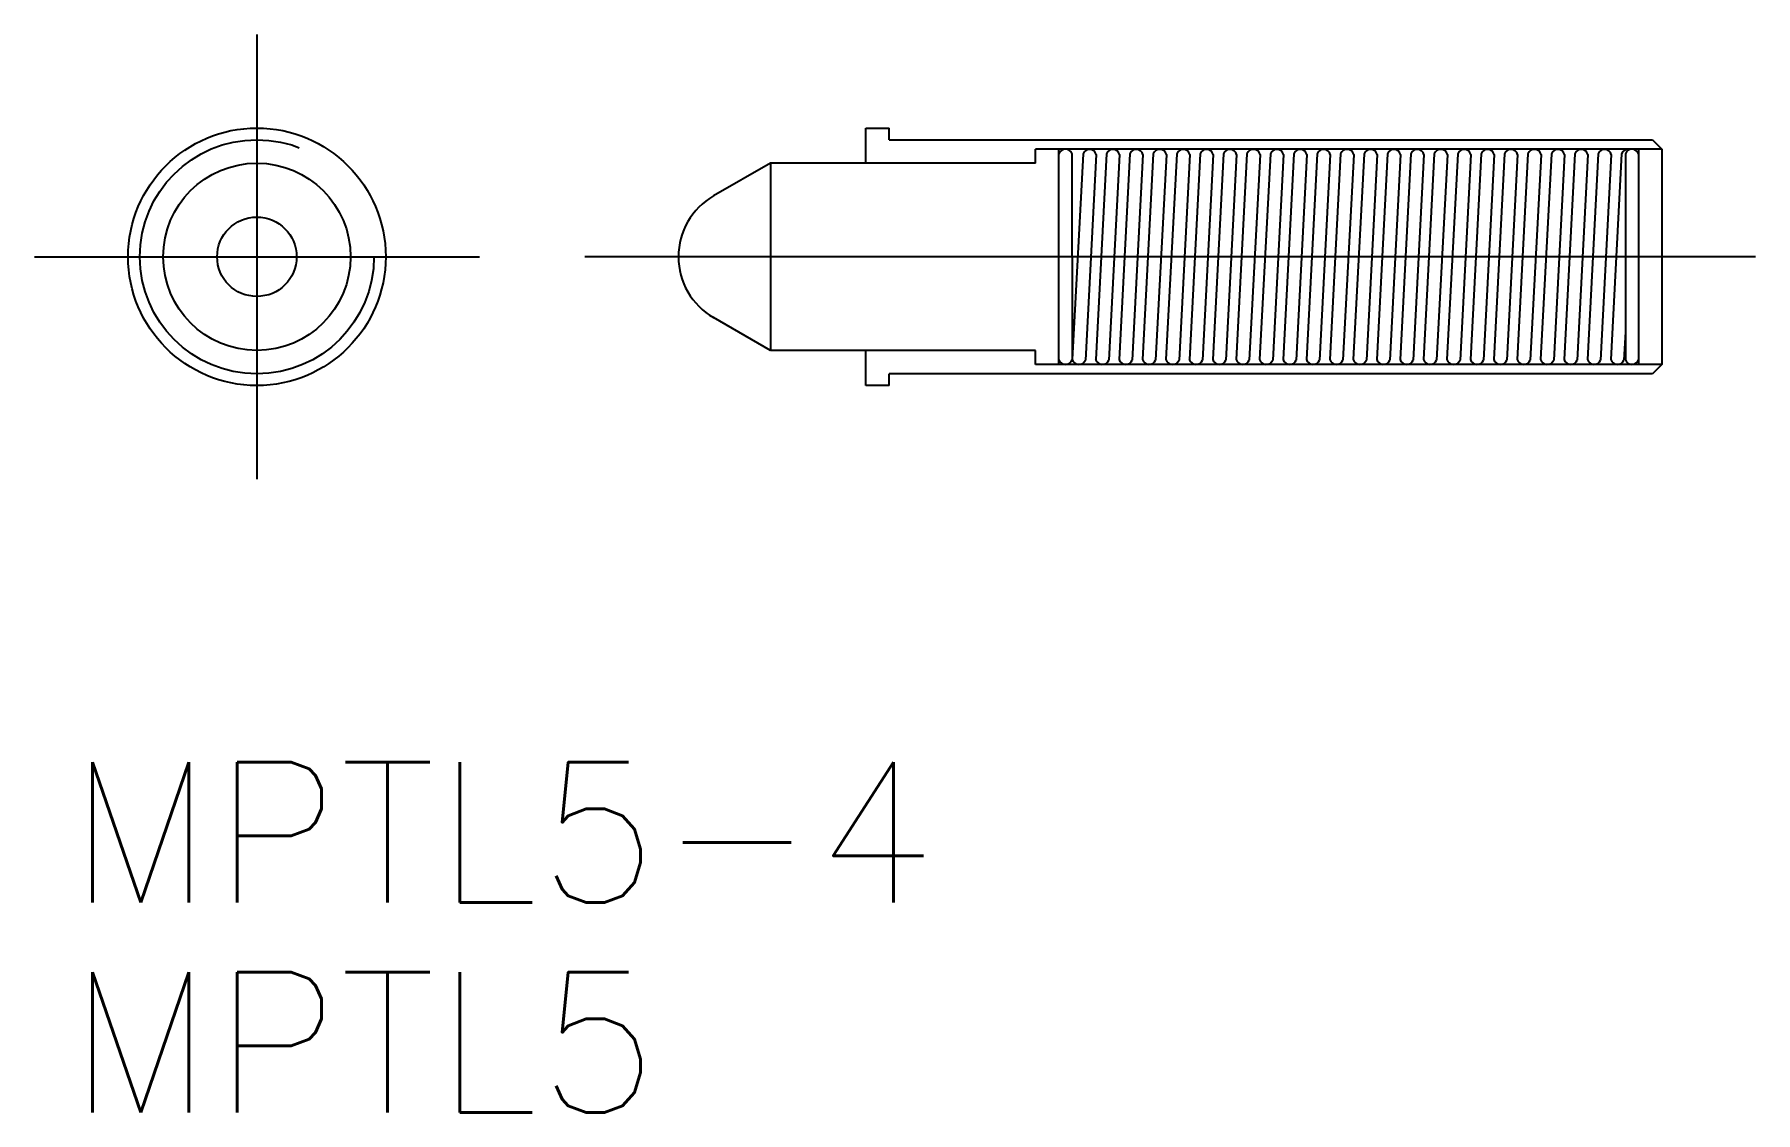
# Model space of a CAD drawing. Extents: x -4.8 to 32, y -18.3 to 4.8.
import ezdxf

# ---------------------------------------------------------------- set-up
doc = ezdxf.new("R2010")
doc.units = 0
doc.linetypes.add('CENTER', pattern=[50.8, 31.75, -6.35, 6.35, -6.35])
doc.linetypes.add('DASHED', pattern=[19.05, 12.7, -6.35])
doc.layers.get('0').update_dxf_attribs({"linetype": 'CONTINUOUS'})
doc.layers.add('CENTER', color=1, linetype='CENTER')
doc.styles.get("Standard").update_dxf_attribs({"font": 'txt.shx', "height": 3, "bigfont": 'bigfont.shx'})

# ---------------------------------------------------------------- blocks, each defined once
blk = doc.blocks.new('*U2')
at = {"color": 7, "linetype": 'CONTINUOUS'}
blk.add_text('MPTL5-4', height=3, dxfattribs=at).set_placement((-4.023, -13.796))
blk = doc.blocks.new('*U3')
at = {"color": 7, "linetype": 'CONTINUOUS'}
blk.add_text('MPTL5', height=3, dxfattribs=at).set_placement((-4.023, -18.282))

msp = doc.modelspace()

# ---------------------------------------------------------------- linework, layer by layer
at = {"color": 7, "linetype": 'CONTINUOUS'}
for p, q in [((13, 2.75), (13.5, 2.75)), ((13, 2), (13, 2.75)), ((13.5, 2.5), (13.5, 2.75)), ((13.5, 2.5), (29.8, 2.5)), ((16.625, 2), (16.625, 2.3)), ((17.125, 2.3), (16.625, 2.3)), ((30, 2.3), (17.125, 2.3)), ((17.125, -2.3), (17.125, 2.3)), ((29.5, 2.3), (29.5, -2.3)), ((29.8, 2.5), (30, 2.3)), ((30, 2.3), (30, -2.3)), ((10.964, 2), (9.75, 1.299)), ((16.625, 2), (10.964, 2)), ((10.964, 2), (10.964, -2)), ((17.404, 2.2), (17.405, -2.199)), ((17.64, 2.201), (17.41, -2.193)), ((17.919, 2.187), (17.689, -2.207)), ((18.14, 2.201), (17.91, -2.193)), ((18.419, 2.187), (18.189, -2.207)), ((18.64, 2.201), (18.41, -2.193)), ((18.919, 2.187), (18.689, -2.207)), ((19.14, 2.201), (18.91, -2.193)), ((19.419, 2.187), (19.189, -2.207)), ((19.64, 2.201), (19.41, -2.193)), ((19.919, 2.187), (19.689, -2.207)), ((20.14, 2.201), (19.91, -2.193)), ((20.419, 2.187), (20.189, -2.207)), ((20.64, 2.201), (20.41, -2.193)), ((20.919, 2.187), (20.689, -2.207)), ((21.14, 2.201), (20.91, -2.193)), ((21.419, 2.187), (21.189, -2.207)), ((21.64, 2.201), (21.41, -2.193)), ((21.919, 2.187), (21.689, -2.207)), ((22.14, 2.201), (21.91, -2.193)), ((22.419, 2.187), (22.189, -2.207)), ((22.64, 2.201), (22.41, -2.193)), ((22.919, 2.187), (22.689, -2.207)), ((23.14, 2.201), (22.91, -2.193)), ((23.419, 2.187), (23.189, -2.207)), ((23.64, 2.201), (23.41, -2.193)), ((23.919, 2.187), (23.689, -2.207)), ((24.14, 2.201), (23.91, -2.193)), ((24.419, 2.187), (24.189, -2.207)), ((24.64, 2.201), (24.41, -2.193)), ((24.919, 2.187), (24.689, -2.207)), ((25.14, 2.201), (24.91, -2.193)), ((25.419, 2.187), (25.189, -2.207)), ((25.64, 2.201), (25.41, -2.193)), ((25.919, 2.187), (25.689, -2.207)), ((26.14, 2.201), (25.91, -2.193)), ((26.419, 2.187), (26.189, -2.207)), ((26.64, 2.201), (26.41, -2.193)), ((26.919, 2.187), (26.689, -2.207)), ((27.14, 2.201), (26.91, -2.193)), ((27.419, 2.187), (27.189, -2.207)), ((27.64, 2.201), (27.41, -2.193)), ((27.919, 2.187), (27.689, -2.207)), ((28.14, 2.201), (27.91, -2.193)), ((28.419, 2.187), (28.189, -2.207)), ((28.64, 2.201), (28.41, -2.193)), ((28.919, 2.187), (28.689, -2.207)), ((29.14, 2.201), (28.91, -2.193)), ((29.221, 2.2), (29.221, -2.2)), ((10.964, -2), (9.75, -1.299)), ((29.221, -1.605), (29.189, -2.207)), ((16.625, -2), (10.964, -2)), ((13, -2.75), (13, -2)), ((16.625, -2.3), (16.625, -2)), ((29.8, -2.5), (13.5, -2.5)), ((13.5, -2.75), (13.5, -2.5)), ((17.125, -2.3), (16.625, -2.3)), ((30, -2.3), (17.125, -2.3)), ((30, -2.3), (29.8, -2.5)), ((13.5, -2.75), (13, -2.75))]:
    msp.add_line(p, q, dxfattribs=at)
for radius in [2.75, 2, 0.848]:
    msp.add_circle((0, 0), radius, dxfattribs=at)
at = {"color": 3, "linetype": 'DASHED'}
msp.add_circle((0, 0), 2.5, dxfattribs=at)
at = {"color": 7, "linetype": 'CONTINUOUS'}
for centre, radius, start, end in [((17.265, 2.152), 0.148, 18.8005, 161.1995), ((17.777, 2.146), 0.148, 15.8005, 158.1995), ((18.277, 2.146), 0.148, 15.8005, 158.1995), ((18.777, 2.146), 0.148, 15.8005, 158.1995), ((19.277, 2.146), 0.148, 15.8005, 158.1995), ((19.777, 2.146), 0.148, 15.8005, 158.1995), ((20.277, 2.146), 0.148, 15.8005, 158.1995), ((20.777, 2.146), 0.148, 15.8005, 158.1995), ((21.277, 2.146), 0.148, 15.8005, 158.1995), ((21.777, 2.146), 0.148, 15.8005, 158.1995), ((22.277, 2.146), 0.148, 15.8005, 158.1995), ((22.777, 2.146), 0.148, 15.8005, 158.1995), ((23.277, 2.146), 0.148, 15.8005, 158.1995), ((23.777, 2.146), 0.148, 15.8005, 158.1995), ((24.277, 2.146), 0.148, 15.8005, 158.1995), ((24.777, 2.146), 0.148, 15.8005, 158.1995), ((25.277, 2.146), 0.148, 15.8005, 158.1995), ((25.777, 2.146), 0.148, 15.8005, 158.1995), ((26.277, 2.146), 0.148, 15.8005, 158.1995), ((26.777, 2.146), 0.148, 15.8005, 158.1995), ((27.277, 2.146), 0.148, 15.8005, 158.1995), ((27.777, 2.146), 0.148, 15.8005, 158.1995), ((28.277, 2.146), 0.148, 15.8005, 158.1995), ((28.777, 2.146), 0.148, 15.8005, 158.1995), ((29.277, 2.146), 0.148, 77.5637, 158.1995), ((29.36, 2.152), 0.148, 18.8005, 161.1995), ((10.5, 0), 1.5, 120, 240), ((17.265, -2.152), 0.148, 198.8005, 341.4154), ((17.552, -2.153), 0.148, 195.8005, 338.4154), ((18.052, -2.153), 0.148, 195.8005, 338.4154), ((18.552, -2.153), 0.148, 195.8005, 338.4154), ((19.052, -2.153), 0.148, 195.8005, 338.4154), ((19.552, -2.153), 0.148, 195.8005, 338.4154), ((20.052, -2.153), 0.148, 195.8005, 338.4154), ((20.552, -2.153), 0.148, 195.8005, 338.4154), ((21.052, -2.153), 0.148, 195.8005, 338.4154), ((21.552, -2.153), 0.148, 195.8005, 338.4154), ((22.052, -2.153), 0.148, 195.8005, 338.4154), ((22.552, -2.153), 0.148, 195.8005, 338.4154), ((23.052, -2.153), 0.148, 195.8005, 338.4154), ((23.552, -2.153), 0.148, 195.8005, 338.4154), ((24.052, -2.153), 0.148, 195.8005, 338.4154), ((24.552, -2.153), 0.148, 195.8005, 338.4154), ((25.052, -2.153), 0.148, 195.8005, 338.4154), ((25.552, -2.153), 0.148, 195.8005, 338.4154), ((26.052, -2.153), 0.148, 195.8005, 338.4154), ((26.552, -2.153), 0.148, 195.8005, 338.4154), ((27.052, -2.153), 0.148, 195.8005, 338.4154), ((27.552, -2.153), 0.148, 195.8005, 338.4154), ((28.052, -2.153), 0.148, 195.8005, 338.4154), ((28.552, -2.153), 0.148, 195.8005, 338.4154), ((29.052, -2.153), 0.148, 195.8005, 338.4154), ((29.36, -2.153), 0.148, 198.8005, 341.4154)]:
    msp.add_arc(centre, radius, start, end, dxfattribs=at)
at = {"layer": 'CENTER', "color": 1, "linetype": 'CENTER'}
for p, q in [((0, 4.75), (0, -4.75)), ((-4.75, 0), (4.75, 0)), ((32, 0), (7, 0))]:
    msp.add_line(p, q, dxfattribs=at)

# ---------------------------------------------------------------- block references
at = {"color": 7, "linetype": 'CONTINUOUS'}
for name in ['*U2', '*U3']:
    msp.add_blockref(name, (0, 0), dxfattribs=at)

doc.saveas('drawing.dxf')
